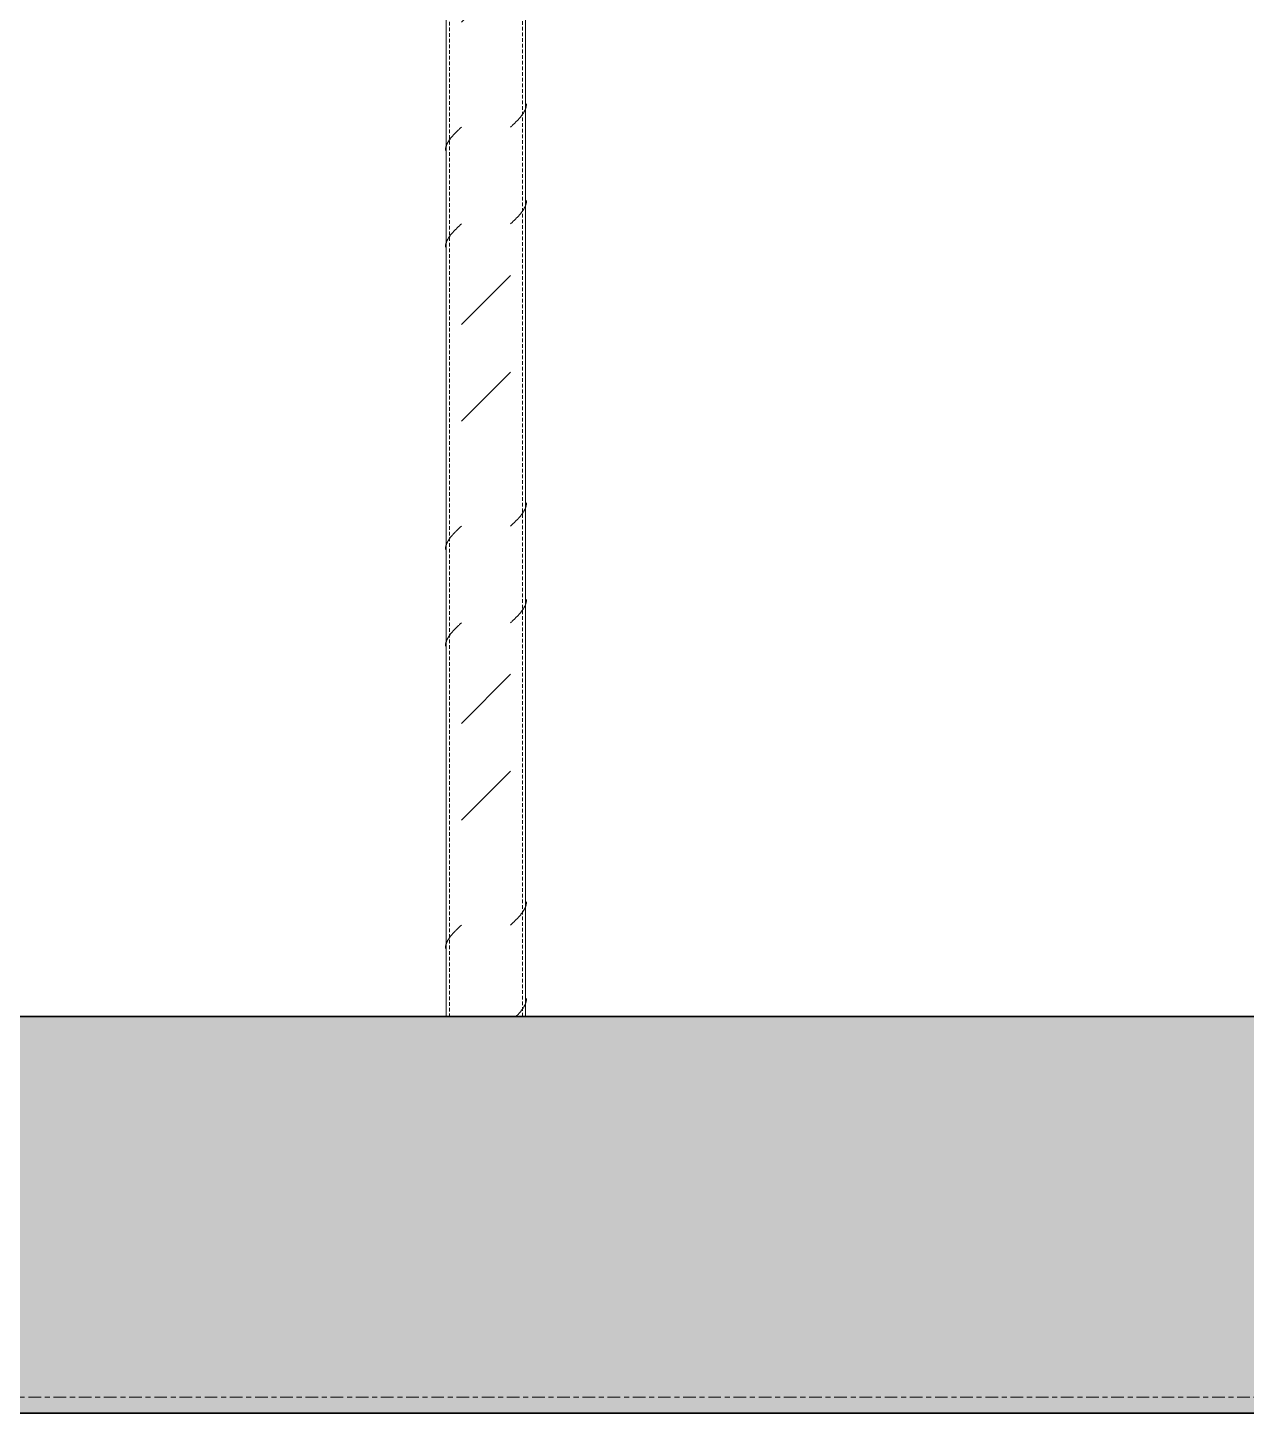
# Model space of a CAD drawing. Header units: centimetres. Extents: x -336 to 16318, y -437 to 1921.
# Drawn here: x 1030.3 to 1183.9, y 44 to 218.7 of the extents above; entities that cross this region are included whole.
import ezdxf

# ---------------------------------------------------------------- set-up
doc = ezdxf.new("R2010")
doc.units = ezdxf.units.CM
doc.linetypes.add('Centre', pattern=[3.175, 0.635, -0.475, 1.59, -0.475])
doc.linetypes.add('Hidden', pattern=[0.714375, 0.47625, -0.238125])
for name, color, linetype, lineweight in [('A-FLOR', 7, 'Continuous', 9), ('A-FLOR-LEVL', 7, 'Continuous', 9), ('A-FLOR-PATT', 7, 'Continuous', 35), ('S-COLS', 7, 'Continuous', 9)]:
    doc.layers.add(name, color=color, linetype=linetype, lineweight=lineweight)

# ---------------------------------------------------------------- blocks, each defined once
blk = doc.blocks.new('PQ_RVR_EST-01_ZZ_ZZ_MO_T_A_rvt-1-Section 6')
at = {"layer": 'A-FLOR-PATT', "lineweight": 9, "true_color": 0x9a9a9a}
h = blk.add_hatch(color=253, dxfattribs=at)
h.paths.add_polyline_path([(5847.05, 44), (5883.73, 44), (5883.73, 94), (3167.55, 94), (3167.55, 89.8), (3171.87, 89.8), (3171.87, 88.8), (3172, 88.8), (3172, 87.8), (3170.5, 87.8), (3170.5, 87.3), (3172, 87.3), (3172, 78.3), (3168.8, 78.3), (3168.8, 68.3), (3173, 68.3), (3172.94, 67.3), (3163, 67.3), (3163.07, 68.3), (3167.21, 68.3), (3167.21, 78.3), (3082.8, 78.3), (3082.8, 68.3), (3087, 68.3), (3086.94, 67.3), (3077, 67.3), (3077.07, 68.3), (3081.21, 68.3), (3081.21, 78.3), (3078, 78.3), (3078, 87.3), (3079.5, 87.3), (3079.44, 87.8), (3078, 87.8), (3078, 88.8), (3078.14, 88.8), (3078.26, 89.8), (3082.45, 89.8), (3082.45, 94), (249.08, 94), (249.08, 44), (5836.92, 44)])
h.paths.add_polyline_path([(3183.32, 67.3), (3179.1, 67.3), (3179.17, 68.3), (3183.31, 68.31), (3183.31, 78.3), (3181.6, 78.3), (3181.6, 87.8), (3181.9, 87.8), (3181.9, 88.8), (3186.3, 88.8), (3186.3, 87.8), (3186.6, 87.8), (3186.6, 83.3), (3242.4, 83.3), (3242.4, 87.8), (3242.7, 87.8), (3242.7, 88.8), (3247.1, 88.8), (3247.1, 87.8), (3247.4, 87.8), (3247.4, 78.3), (3245.7, 78.3), (3245.7, 68.3), (3249.9, 68.3), (3249.84, 67.3), (3239.9, 67.3), (3239.97, 68.3), (3244.11, 68.31), (3244.11, 78.3), (3184.9, 78.3), (3184.9, 68.3), (3189.1, 68.3), (3189.04, 67.3), (3183.53, 67.3)])
h.paths.add_polyline_path([(3091.68, 86.3), (3164, 86.3), (3164, 87.3), (3165.5, 87.3), (3165.5, 87.8), (3164, 87.82), (3164, 88.8), (3161.94, 88.8), (3162.06, 89.8), (3166.25, 89.8), (3166.25, 94), (3083.75, 94), (3083.75, 89.8), (3088.07, 89.8), (3087.95, 88.8), (3086, 88.8), (3086, 87.8), (3084.5, 87.8), (3084.5, 87.3), (3086, 87.3), (3086, 86.3)])
at = {"layer": 'A-FLOR', "lineweight": 35}
for p, q in [((2833.07, 94), (701.16, 94)), ((249.08, 44), (5836.92, 44))]:
    blk.add_line(p, q, dxfattribs=at)
blk = doc.blocks.new('FP_10-Section 6')
at = {"layer": 'S-COLS'}
blk.add_line((1093.08, 94), (1093.08, 375.86), dxfattribs=at)
at = {"layer": 'S-COLS', "color": 9, "true_color": 0xc0c0c0}
for p, q in [((1092.74, 207.8), (1092.77, 207.85)), ((1092.77, 207.85), (1092.8, 207.9)), ((1092.8, 207.9), (1092.83, 207.94)), ((1092.83, 207.94), (1092.86, 207.99)), ((1092.86, 207.99), (1092.89, 208.04)), ((1092.89, 208.04), (1092.91, 208.08)), ((1092.91, 208.08), (1092.94, 208.13)), ((1092.94, 208.13), (1092.96, 208.18)), ((1092.96, 208.18), (1092.98, 208.22)), ((1092.98, 208.22), (1093.01, 208.27)), ((1093.01, 208.27), (1093.03, 208.32)), ((1093.03, 208.32), (1093.05, 208.36)), ((1093.05, 208.36), (1093.06, 208.41)), ((1093.06, 208.41), (1093.08, 208.46)), ((1093.08, 208.46), (1093.1, 208.5)), ((1093.1, 208.5), (1093.11, 208.55)), ((1093.11, 208.55), (1093.13, 208.6)), ((1093.13, 208.6), (1093.14, 208.64)), ((1093.14, 208.64), (1093.15, 208.69)), ((1093.15, 208.69), (1093.16, 208.74)), ((1093.16, 208.74), (1093.17, 208.78)), ((1093.17, 208.78), (1093.18, 208.83)), ((1093.18, 208.88), (1093.19, 208.93)), ((1093.18, 208.83), (1093.18, 208.88)), ((1093.19, 208.97), (1093.2, 209.02)), ((1093.19, 208.93), (1093.19, 208.97)), ((1093.2, 209.02), (1093.2, 209.07)), ((1091.18, 206.12), (1091.23, 206.17)), ((1091.23, 206.17), (1091.28, 206.21)), ((1091.28, 206.21), (1091.33, 206.26)), ((1091.33, 206.26), (1091.38, 206.31)), ((1091.38, 206.31), (1091.43, 206.35)), ((1091.43, 206.35), (1091.48, 206.4)), ((1091.48, 206.4), (1091.52, 206.45)), ((1091.52, 206.45), (1091.57, 206.49)), ((1091.57, 206.49), (1091.62, 206.54)), ((1091.62, 206.54), (1091.67, 206.59)), ((1091.67, 206.59), (1091.72, 206.63)), ((1091.72, 206.63), (1091.77, 206.68)), ((1091.77, 206.68), (1091.81, 206.73)), ((1091.81, 206.73), (1091.86, 206.77)), ((1091.86, 206.77), (1091.91, 206.82)), ((1091.91, 206.82), (1091.95, 206.87)), ((1091.95, 206.87), (1092, 206.91)), ((1092, 206.91), (1092.04, 206.96)), ((1092.04, 206.96), (1092.09, 207.01)), ((1092.09, 207.01), (1092.13, 207.05)), ((1092.13, 207.05), (1092.17, 207.1)), ((1092.17, 207.1), (1092.22, 207.15)), ((1092.22, 207.15), (1092.26, 207.2)), ((1092.26, 207.2), (1092.3, 207.24)), ((1092.3, 207.24), (1092.34, 207.29)), ((1092.34, 207.29), (1092.38, 207.34)), ((1092.38, 207.34), (1092.42, 207.38)), ((1092.42, 207.38), (1092.46, 207.43)), ((1092.46, 207.43), (1092.5, 207.48)), ((1092.5, 207.48), (1092.54, 207.52)), ((1092.54, 207.52), (1092.57, 207.57)), ((1092.57, 207.57), (1092.61, 207.62)), ((1092.61, 207.62), (1092.64, 207.66)), ((1092.64, 207.66), (1092.68, 207.71)), ((1092.68, 207.71), (1092.71, 207.76)), ((1092.71, 207.76), (1092.74, 207.8)), ((1092.71, 195.57), (1092.74, 195.61)), ((1092.74, 195.61), (1092.77, 195.66)), ((1092.77, 195.66), (1092.8, 195.71)), ((1092.8, 195.71), (1092.83, 195.75)), ((1092.83, 195.75), (1092.86, 195.8)), ((1092.86, 195.8), (1092.89, 195.85)), ((1092.89, 195.85), (1092.91, 195.89)), ((1092.91, 195.89), (1092.94, 195.94)), ((1092.94, 195.94), (1092.96, 195.99)), ((1092.96, 195.99), (1092.98, 196.03)), ((1092.98, 196.03), (1093.01, 196.08)), ((1093.01, 196.08), (1093.03, 196.13)), ((1093.03, 196.13), (1093.05, 196.17)), ((1093.05, 196.17), (1093.06, 196.22)), ((1093.06, 196.22), (1093.08, 196.27)), ((1093.08, 196.27), (1093.1, 196.31)), ((1093.1, 196.31), (1093.11, 196.36)), ((1093.11, 196.36), (1093.13, 196.41)), ((1093.13, 196.41), (1093.14, 196.46)), ((1093.14, 196.46), (1093.15, 196.5)), ((1093.15, 196.5), (1093.16, 196.55)), ((1093.16, 196.55), (1093.17, 196.6)), ((1093.17, 196.6), (1093.18, 196.64)), ((1093.18, 196.69), (1093.19, 196.74)), ((1093.18, 196.64), (1093.18, 196.69)), ((1093.19, 196.78), (1093.2, 196.83)), ((1093.19, 196.74), (1093.19, 196.78)), ((1093.2, 196.83), (1093.2, 196.88)), ((1091.18, 193.93), (1091.23, 193.98)), ((1091.23, 193.98), (1091.28, 194.02)), ((1091.28, 194.02), (1091.33, 194.07)), ((1091.33, 194.07), (1091.38, 194.12)), ((1091.38, 194.12), (1091.43, 194.16)), ((1091.43, 194.16), (1091.48, 194.21)), ((1091.48, 194.21), (1091.52, 194.26)), ((1091.52, 194.26), (1091.57, 194.3)), ((1091.57, 194.3), (1091.62, 194.35)), ((1091.62, 194.35), (1091.67, 194.4)), ((1091.67, 194.4), (1091.72, 194.44)), ((1091.72, 194.44), (1091.77, 194.49)), ((1091.77, 194.49), (1091.81, 194.54)), ((1091.81, 194.54), (1091.86, 194.58)), ((1091.86, 194.58), (1091.91, 194.63)), ((1091.91, 194.63), (1091.95, 194.68)), ((1091.95, 194.68), (1092, 194.73)), ((1092, 194.73), (1092.04, 194.77)), ((1092.04, 194.77), (1092.09, 194.82)), ((1092.09, 194.82), (1092.13, 194.87)), ((1092.13, 194.87), (1092.17, 194.91)), ((1092.17, 194.91), (1092.22, 194.96)), ((1092.22, 194.96), (1092.26, 195.01)), ((1092.26, 195.01), (1092.3, 195.05)), ((1092.3, 195.05), (1092.34, 195.1)), ((1092.34, 195.1), (1092.38, 195.15)), ((1092.38, 195.15), (1092.42, 195.19)), ((1092.42, 195.19), (1092.46, 195.24)), ((1092.46, 195.24), (1092.5, 195.29)), ((1092.5, 195.29), (1092.54, 195.33)), ((1092.54, 195.33), (1092.57, 195.38)), ((1092.57, 195.38), (1092.61, 195.43)), ((1092.61, 195.43), (1092.64, 195.47)), ((1092.64, 195.47), (1092.68, 195.52)), ((1092.68, 195.52), (1092.71, 195.57)), ((1092.5, 157.19), (1092.54, 157.23)), ((1092.54, 157.23), (1092.57, 157.28)), ((1092.57, 157.28), (1092.61, 157.33)), ((1092.61, 157.33), (1092.64, 157.37)), ((1092.64, 157.37), (1092.68, 157.42)), ((1092.68, 157.42), (1092.71, 157.47)), ((1092.71, 157.47), (1092.74, 157.51)), ((1092.74, 157.51), (1092.77, 157.56)), ((1092.77, 157.56), (1092.8, 157.61)), ((1092.8, 157.61), (1092.83, 157.65)), ((1092.83, 157.65), (1092.86, 157.7)), ((1092.86, 157.7), (1092.89, 157.75)), ((1092.89, 157.75), (1092.91, 157.79)), ((1092.91, 157.79), (1092.94, 157.84)), ((1092.94, 157.84), (1092.96, 157.89)), ((1092.96, 157.89), (1092.98, 157.93)), ((1092.98, 157.93), (1093.01, 157.98)), ((1093.01, 157.98), (1093.03, 158.03)), ((1093.03, 158.03), (1093.05, 158.07)), ((1093.05, 158.07), (1093.06, 158.12)), ((1093.06, 158.12), (1093.08, 158.17)), ((1093.08, 158.17), (1093.1, 158.21)), ((1093.1, 158.21), (1093.11, 158.26)), ((1093.11, 158.26), (1093.13, 158.31)), ((1093.13, 158.31), (1093.14, 158.36)), ((1093.14, 158.36), (1093.15, 158.4)), ((1093.15, 158.4), (1093.16, 158.45)), ((1093.16, 158.45), (1093.17, 158.5)), ((1093.17, 158.5), (1093.18, 158.54)), ((1093.18, 158.59), (1093.19, 158.64)), ((1093.18, 158.54), (1093.18, 158.59)), ((1093.19, 158.68), (1093.2, 158.73)), ((1093.19, 158.64), (1093.19, 158.68)), ((1093.2, 158.73), (1093.2, 158.78)), ((1091.18, 155.83), (1091.23, 155.88)), ((1091.23, 155.88), (1091.28, 155.92)), ((1091.28, 155.92), (1091.33, 155.97)), ((1091.33, 155.97), (1091.38, 156.02)), ((1091.38, 156.02), (1091.43, 156.06)), ((1091.43, 156.06), (1091.48, 156.11)), ((1091.48, 156.11), (1091.52, 156.16)), ((1091.52, 156.16), (1091.57, 156.2)), ((1091.57, 156.2), (1091.62, 156.25)), ((1091.62, 156.25), (1091.67, 156.3)), ((1091.67, 156.3), (1091.72, 156.34)), ((1091.72, 156.34), (1091.77, 156.39)), ((1091.77, 156.39), (1091.81, 156.44)), ((1091.81, 156.44), (1091.86, 156.48)), ((1091.86, 156.48), (1091.91, 156.53)), ((1091.91, 156.53), (1091.95, 156.58)), ((1091.95, 156.58), (1092, 156.63)), ((1092, 156.63), (1092.04, 156.67)), ((1092.04, 156.67), (1092.09, 156.72)), ((1092.09, 156.72), (1092.13, 156.77)), ((1092.13, 156.77), (1092.17, 156.81)), ((1092.17, 156.81), (1092.22, 156.86)), ((1092.22, 156.86), (1092.26, 156.91)), ((1092.26, 156.91), (1092.3, 156.95)), ((1092.3, 156.95), (1092.34, 157)), ((1092.34, 157), (1092.38, 157.05)), ((1092.38, 157.05), (1092.42, 157.09)), ((1092.42, 157.09), (1092.46, 157.14)), ((1092.46, 157.14), (1092.5, 157.19)), ((1092.46, 144.95), (1092.5, 145)), ((1092.5, 145), (1092.54, 145.04)), ((1092.54, 145.04), (1092.57, 145.09)), ((1092.57, 145.09), (1092.61, 145.14)), ((1092.61, 145.14), (1092.64, 145.18)), ((1092.64, 145.18), (1092.68, 145.23)), ((1092.68, 145.23), (1092.71, 145.28)), ((1092.71, 145.28), (1092.74, 145.32)), ((1092.74, 145.32), (1092.77, 145.37)), ((1092.77, 145.37), (1092.8, 145.42)), ((1092.8, 145.42), (1092.83, 145.46)), ((1092.83, 145.46), (1092.86, 145.51)), ((1092.86, 145.51), (1092.89, 145.56)), ((1092.89, 145.56), (1092.91, 145.6)), ((1092.91, 145.6), (1092.94, 145.65)), ((1092.94, 145.65), (1092.96, 145.7)), ((1092.96, 145.7), (1092.98, 145.74)), ((1092.98, 145.74), (1093.01, 145.79)), ((1093.01, 145.79), (1093.03, 145.84)), ((1093.03, 145.84), (1093.05, 145.89)), ((1093.05, 145.89), (1093.06, 145.93)), ((1093.06, 145.93), (1093.08, 145.98)), ((1093.08, 145.98), (1093.1, 146.03)), ((1093.1, 146.03), (1093.11, 146.07)), ((1093.11, 146.07), (1093.13, 146.12)), ((1093.13, 146.12), (1093.14, 146.17)), ((1093.14, 146.17), (1093.15, 146.21)), ((1093.15, 146.21), (1093.16, 146.26)), ((1093.16, 146.26), (1093.17, 146.31)), ((1093.17, 146.31), (1093.18, 146.35)), ((1093.18, 146.4), (1093.19, 146.45)), ((1093.18, 146.35), (1093.18, 146.4)), ((1093.19, 146.49), (1093.2, 146.54)), ((1093.19, 146.45), (1093.19, 146.49)), ((1093.2, 146.54), (1093.2, 146.59)), ((1091.18, 143.64), (1091.23, 143.69)), ((1091.23, 143.69), (1091.28, 143.73)), ((1091.28, 143.73), (1091.33, 143.78)), ((1091.33, 143.78), (1091.38, 143.83)), ((1091.38, 143.83), (1091.43, 143.87)), ((1091.43, 143.87), (1091.48, 143.92)), ((1091.48, 143.92), (1091.52, 143.97)), ((1091.52, 143.97), (1091.57, 144.01)), ((1091.57, 144.01), (1091.62, 144.06)), ((1091.62, 144.06), (1091.67, 144.11)), ((1091.67, 144.11), (1091.72, 144.16)), ((1091.72, 144.16), (1091.77, 144.2)), ((1091.77, 144.2), (1091.81, 144.25)), ((1091.81, 144.25), (1091.86, 144.3)), ((1091.86, 144.3), (1091.91, 144.34)), ((1091.91, 144.34), (1091.95, 144.39)), ((1091.95, 144.39), (1092, 144.44)), ((1092, 144.44), (1092.04, 144.48)), ((1092.04, 144.48), (1092.09, 144.53)), ((1092.09, 144.53), (1092.13, 144.58)), ((1092.13, 144.58), (1092.17, 144.62)), ((1092.17, 144.62), (1092.22, 144.67)), ((1092.22, 144.67), (1092.26, 144.72)), ((1092.26, 144.72), (1092.3, 144.76)), ((1092.3, 144.76), (1092.34, 144.81)), ((1092.34, 144.81), (1092.38, 144.86)), ((1092.38, 144.86), (1092.42, 144.9)), ((1092.42, 144.9), (1092.46, 144.95)), ((1093.18, 108.3), (1093.19, 108.35)), ((1093.18, 108.25), (1093.18, 108.3)), ((1093.19, 108.39), (1093.2, 108.44)), ((1093.19, 108.35), (1093.19, 108.39)), ((1093.2, 108.44), (1093.2, 108.49)), ((1092.17, 106.52), (1092.22, 106.57)), ((1092.22, 106.57), (1092.26, 106.62)), ((1092.26, 106.62), (1092.3, 106.66)), ((1092.3, 106.66), (1092.34, 106.71)), ((1092.34, 106.71), (1092.38, 106.76)), ((1092.38, 106.76), (1092.42, 106.8)), ((1092.42, 106.8), (1092.46, 106.85)), ((1092.46, 106.85), (1092.5, 106.9)), ((1092.5, 106.9), (1092.54, 106.94)), ((1092.54, 106.94), (1092.57, 106.99)), ((1092.57, 106.99), (1092.61, 107.04)), ((1092.61, 107.04), (1092.64, 107.08)), ((1092.64, 107.08), (1092.68, 107.13)), ((1092.68, 107.13), (1092.71, 107.18)), ((1092.71, 107.18), (1092.74, 107.22)), ((1092.74, 107.22), (1092.77, 107.27)), ((1092.77, 107.27), (1092.8, 107.32)), ((1092.8, 107.32), (1092.83, 107.36)), ((1092.83, 107.36), (1092.86, 107.41)), ((1092.86, 107.41), (1092.89, 107.46)), ((1092.89, 107.46), (1092.91, 107.5)), ((1092.91, 107.5), (1092.94, 107.55)), ((1092.94, 107.55), (1092.96, 107.6)), ((1092.96, 107.6), (1092.98, 107.64)), ((1092.98, 107.64), (1093.01, 107.69)), ((1093.01, 107.69), (1093.03, 107.74)), ((1093.03, 107.74), (1093.05, 107.79)), ((1093.05, 107.79), (1093.06, 107.83)), ((1093.06, 107.83), (1093.08, 107.88)), ((1093.08, 107.88), (1093.1, 107.93)), ((1093.1, 107.93), (1093.11, 107.97)), ((1093.11, 107.97), (1093.13, 108.02)), ((1093.13, 108.02), (1093.14, 108.07)), ((1093.14, 108.07), (1093.15, 108.11)), ((1093.15, 108.11), (1093.16, 108.16)), ((1093.16, 108.16), (1093.17, 108.21)), ((1093.17, 108.21), (1093.18, 108.25)), ((1091.18, 105.54), (1091.23, 105.59)), ((1091.23, 105.59), (1091.28, 105.63)), ((1091.28, 105.63), (1091.33, 105.68)), ((1091.33, 105.68), (1091.38, 105.73)), ((1091.38, 105.73), (1091.43, 105.77)), ((1091.43, 105.77), (1091.48, 105.82)), ((1091.48, 105.82), (1091.52, 105.87)), ((1091.52, 105.87), (1091.57, 105.91)), ((1091.57, 105.91), (1091.62, 105.96)), ((1091.62, 105.96), (1091.67, 106.01)), ((1091.67, 106.01), (1091.72, 106.06)), ((1091.72, 106.06), (1091.77, 106.1)), ((1091.77, 106.1), (1091.81, 106.15)), ((1091.81, 106.15), (1091.86, 106.2)), ((1091.86, 106.2), (1091.91, 106.24)), ((1091.91, 106.24), (1091.95, 106.29)), ((1091.95, 106.29), (1092, 106.34)), ((1092, 106.34), (1092.04, 106.38)), ((1092.04, 106.38), (1092.09, 106.43)), ((1092.09, 106.43), (1092.13, 106.48)), ((1092.13, 106.48), (1092.17, 106.52)), ((1093.17, 96.02), (1093.18, 96.06)), ((1093.18, 96.11), (1093.19, 96.16)), ((1093.18, 96.06), (1093.18, 96.11)), ((1093.19, 96.2), (1093.2, 96.25)), ((1093.19, 96.16), (1093.19, 96.2)), ((1093.2, 96.25), (1093.2, 96.3)), ((1092.13, 94.28), (1092.17, 94.33)), ((1092.17, 94.33), (1092.21, 94.38)), ((1092.21, 94.38), (1092.26, 94.42)), ((1092.26, 94.42), (1092.3, 94.47)), ((1092.3, 94.47), (1092.34, 94.52)), ((1092.34, 94.52), (1092.38, 94.56)), ((1092.38, 94.56), (1092.42, 94.61)), ((1092.42, 94.61), (1092.46, 94.66)), ((1092.46, 94.66), (1092.5, 94.7)), ((1092.5, 94.7), (1092.53, 94.75)), ((1092.53, 94.75), (1092.57, 94.8)), ((1092.57, 94.8), (1092.6, 94.84)), ((1092.6, 94.84), (1092.64, 94.89)), ((1092.64, 94.89), (1092.67, 94.94)), ((1092.67, 94.94), (1092.71, 94.98)), ((1092.71, 94.98), (1092.74, 95.03)), ((1092.74, 95.03), (1092.77, 95.08)), ((1092.77, 95.08), (1092.8, 95.13)), ((1092.8, 95.13), (1092.83, 95.17)), ((1092.83, 95.17), (1092.86, 95.22)), ((1092.86, 95.22), (1092.88, 95.27)), ((1092.88, 95.27), (1092.91, 95.31)), ((1092.91, 95.31), (1092.94, 95.36)), ((1092.94, 95.36), (1092.96, 95.41)), ((1092.96, 95.41), (1092.98, 95.45)), ((1092.98, 95.45), (1093, 95.5)), ((1093, 95.5), (1093.03, 95.55)), ((1093.03, 95.55), (1093.05, 95.59)), ((1093.05, 95.59), (1093.06, 95.64)), ((1093.06, 95.64), (1093.08, 95.69)), ((1093.08, 95.69), (1093.1, 95.73)), ((1093.1, 95.73), (1093.11, 95.78)), ((1093.11, 95.78), (1093.13, 95.83)), ((1093.13, 95.83), (1093.14, 95.88)), ((1093.14, 95.88), (1093.15, 95.92)), ((1093.15, 95.92), (1093.16, 95.97)), ((1093.16, 95.97), (1093.17, 96.02)), ((1091.85, 94), (1091.9, 94.05)), ((1091.9, 94.05), (1091.95, 94.09)), ((1091.95, 94.09), (1091.99, 94.14)), ((1091.99, 94.14), (1092.04, 94.19)), ((1092.04, 94.19), (1092.08, 94.23)), ((1092.08, 94.23), (1092.13, 94.28))]:
    blk.add_line(p, q, dxfattribs=at)
blk = doc.blocks.new('FP_11-Section 6')
at = {"layer": 'S-COLS'}
blk.add_line((1083.08, 375.86), (1083.08, 94), dxfattribs=at)
at = {"layer": 'S-COLS', "color": 9, "true_color": 0xc0c0c0}
for p, q in [((1084.94, 206.07), (1084.99, 206.12)), ((1083.36, 204.34), (1083.39, 204.39)), ((1083.39, 204.39), (1083.43, 204.44)), ((1083.43, 204.44), (1083.46, 204.48)), ((1083.46, 204.48), (1083.49, 204.53)), ((1083.49, 204.53), (1083.52, 204.58)), ((1083.52, 204.58), (1083.56, 204.62)), ((1083.56, 204.62), (1083.59, 204.67)), ((1083.59, 204.67), (1083.63, 204.72)), ((1083.63, 204.72), (1083.67, 204.76)), ((1083.67, 204.76), (1083.71, 204.81)), ((1083.71, 204.81), (1083.74, 204.86)), ((1083.74, 204.86), (1083.78, 204.9)), ((1083.78, 204.9), (1083.82, 204.95)), ((1083.82, 204.95), (1083.87, 205)), ((1083.87, 205), (1083.91, 205.04)), ((1083.91, 205.04), (1083.95, 205.09)), ((1083.95, 205.09), (1083.99, 205.14)), ((1083.99, 205.14), (1084.04, 205.18)), ((1084.04, 205.18), (1084.08, 205.23)), ((1084.08, 205.23), (1084.12, 205.28)), ((1084.12, 205.28), (1084.17, 205.32)), ((1084.17, 205.32), (1084.21, 205.37)), ((1084.21, 205.37), (1084.26, 205.42)), ((1084.26, 205.42), (1084.31, 205.47)), ((1084.31, 205.47), (1084.35, 205.51)), ((1084.35, 205.51), (1084.4, 205.56)), ((1084.4, 205.56), (1084.45, 205.61)), ((1084.45, 205.61), (1084.5, 205.65)), ((1084.5, 205.65), (1084.55, 205.7)), ((1084.55, 205.7), (1084.59, 205.75)), ((1084.59, 205.75), (1084.64, 205.79)), ((1084.64, 205.79), (1084.69, 205.84)), ((1084.69, 205.84), (1084.74, 205.89)), ((1084.74, 205.89), (1084.79, 205.93)), ((1084.79, 205.93), (1084.84, 205.98)), ((1084.84, 205.98), (1084.89, 206.03)), ((1084.89, 206.03), (1084.94, 206.07)), ((1082.97, 203.27), (1082.98, 203.31)), ((1082.97, 203.22), (1082.97, 203.27)), ((1082.97, 203.17), (1082.97, 203.22)), ((1082.98, 203.36), (1082.99, 203.41)), ((1082.98, 203.31), (1082.98, 203.36)), ((1082.99, 203.41), (1083, 203.45)), ((1083, 203.45), (1083.01, 203.5)), ((1083.01, 203.5), (1083.02, 203.55)), ((1083.02, 203.55), (1083.03, 203.59)), ((1083.03, 203.59), (1083.04, 203.64)), ((1083.04, 203.64), (1083.05, 203.69)), ((1083.05, 203.69), (1083.07, 203.74)), ((1083.07, 203.74), (1083.09, 203.78)), ((1083.09, 203.78), (1083.1, 203.83)), ((1083.1, 203.83), (1083.12, 203.88)), ((1083.12, 203.88), (1083.14, 203.92)), ((1083.14, 203.92), (1083.16, 203.97)), ((1083.16, 203.97), (1083.18, 204.02)), ((1083.18, 204.02), (1083.21, 204.06)), ((1083.21, 204.06), (1083.23, 204.11)), ((1083.23, 204.11), (1083.25, 204.16)), ((1083.25, 204.16), (1083.28, 204.2)), ((1083.28, 204.2), (1083.31, 204.25)), ((1083.31, 204.25), (1083.34, 204.3)), ((1083.34, 204.3), (1083.36, 204.34)), ((1084.89, 193.84), (1084.94, 193.88)), ((1084.94, 193.88), (1084.99, 193.93)), ((1083.34, 192.11), (1083.36, 192.15)), ((1083.36, 192.15), (1083.39, 192.2)), ((1083.39, 192.2), (1083.43, 192.25)), ((1083.43, 192.25), (1083.46, 192.29)), ((1083.46, 192.29), (1083.49, 192.34)), ((1083.49, 192.34), (1083.52, 192.39)), ((1083.52, 192.39), (1083.56, 192.43)), ((1083.56, 192.43), (1083.59, 192.48)), ((1083.59, 192.48), (1083.63, 192.53)), ((1083.63, 192.53), (1083.67, 192.57)), ((1083.67, 192.57), (1083.71, 192.62)), ((1083.71, 192.62), (1083.74, 192.67)), ((1083.74, 192.67), (1083.78, 192.71)), ((1083.78, 192.71), (1083.82, 192.76)), ((1083.82, 192.76), (1083.87, 192.81)), ((1083.87, 192.81), (1083.91, 192.85)), ((1083.91, 192.85), (1083.95, 192.9)), ((1083.95, 192.9), (1083.99, 192.95)), ((1083.99, 192.95), (1084.04, 193)), ((1084.04, 193), (1084.08, 193.04)), ((1084.08, 193.04), (1084.12, 193.09)), ((1084.12, 193.09), (1084.17, 193.14)), ((1084.17, 193.14), (1084.21, 193.18)), ((1084.21, 193.18), (1084.26, 193.23)), ((1084.26, 193.23), (1084.31, 193.28)), ((1084.31, 193.28), (1084.35, 193.32)), ((1084.35, 193.32), (1084.4, 193.37)), ((1084.4, 193.37), (1084.45, 193.42)), ((1084.45, 193.42), (1084.5, 193.46)), ((1084.5, 193.46), (1084.55, 193.51)), ((1084.55, 193.51), (1084.59, 193.56)), ((1084.59, 193.56), (1084.64, 193.6)), ((1084.64, 193.6), (1084.69, 193.65)), ((1084.69, 193.65), (1084.74, 193.7)), ((1084.74, 193.7), (1084.79, 193.74)), ((1084.79, 193.74), (1084.84, 193.79)), ((1084.84, 193.79), (1084.89, 193.84)), ((1082.97, 191.08), (1082.98, 191.13)), ((1082.97, 191.03), (1082.97, 191.08)), ((1082.97, 190.98), (1082.97, 191.03)), ((1082.98, 191.17), (1082.99, 191.22)), ((1082.98, 191.13), (1082.98, 191.17)), ((1082.99, 191.22), (1083, 191.27)), ((1083, 191.27), (1083.01, 191.31)), ((1083.01, 191.31), (1083.02, 191.36)), ((1083.02, 191.36), (1083.03, 191.41)), ((1083.03, 191.41), (1083.04, 191.45)), ((1083.04, 191.45), (1083.05, 191.5)), ((1083.05, 191.5), (1083.07, 191.55)), ((1083.07, 191.55), (1083.09, 191.59)), ((1083.09, 191.59), (1083.1, 191.64)), ((1083.1, 191.64), (1083.12, 191.69)), ((1083.12, 191.69), (1083.14, 191.73)), ((1083.14, 191.73), (1083.16, 191.78)), ((1083.16, 191.78), (1083.18, 191.83)), ((1083.18, 191.83), (1083.21, 191.87)), ((1083.21, 191.87), (1083.23, 191.92)), ((1083.23, 191.92), (1083.25, 191.97)), ((1083.25, 191.97), (1083.28, 192.01)), ((1083.28, 192.01), (1083.31, 192.06)), ((1083.31, 192.06), (1083.34, 192.11)), ((1084.55, 155.41), (1084.59, 155.46)), ((1084.59, 155.46), (1084.64, 155.5)), ((1084.64, 155.5), (1084.69, 155.55)), ((1084.69, 155.55), (1084.74, 155.6)), ((1084.74, 155.6), (1084.79, 155.64)), ((1084.79, 155.64), (1084.84, 155.69)), ((1084.84, 155.69), (1084.89, 155.74)), ((1084.89, 155.74), (1084.94, 155.78)), ((1084.94, 155.78), (1084.99, 155.83)), ((1083.16, 153.68), (1083.18, 153.73)), ((1083.18, 153.73), (1083.21, 153.77)), ((1083.21, 153.77), (1083.23, 153.82)), ((1083.23, 153.82), (1083.25, 153.87)), ((1083.25, 153.87), (1083.28, 153.91)), ((1083.28, 153.91), (1083.31, 153.96)), ((1083.31, 153.96), (1083.34, 154.01)), ((1083.34, 154.01), (1083.36, 154.05)), ((1083.36, 154.05), (1083.39, 154.1)), ((1083.39, 154.1), (1083.43, 154.15)), ((1083.43, 154.15), (1083.46, 154.19)), ((1083.46, 154.19), (1083.49, 154.24)), ((1083.49, 154.24), (1083.52, 154.29)), ((1083.52, 154.29), (1083.56, 154.33)), ((1083.56, 154.33), (1083.59, 154.38)), ((1083.59, 154.38), (1083.63, 154.43)), ((1083.63, 154.43), (1083.67, 154.47)), ((1083.67, 154.47), (1083.71, 154.52)), ((1083.71, 154.52), (1083.74, 154.57)), ((1083.74, 154.57), (1083.78, 154.61)), ((1083.78, 154.61), (1083.82, 154.66)), ((1083.82, 154.66), (1083.87, 154.71)), ((1083.87, 154.71), (1083.91, 154.75)), ((1083.91, 154.75), (1083.95, 154.8)), ((1083.95, 154.8), (1083.99, 154.85)), ((1083.99, 154.85), (1084.04, 154.9)), ((1084.04, 154.9), (1084.08, 154.94)), ((1084.08, 154.94), (1084.12, 154.99)), ((1084.12, 154.99), (1084.17, 155.04)), ((1084.17, 155.04), (1084.21, 155.08)), ((1084.21, 155.08), (1084.26, 155.13)), ((1084.26, 155.13), (1084.31, 155.18)), ((1084.31, 155.18), (1084.35, 155.22)), ((1084.35, 155.22), (1084.4, 155.27)), ((1084.4, 155.27), (1084.45, 155.32)), ((1084.45, 155.32), (1084.5, 155.36)), ((1084.5, 155.36), (1084.55, 155.41)), ((1082.97, 152.98), (1082.98, 153.03)), ((1082.97, 152.93), (1082.97, 152.98)), ((1082.97, 152.88), (1082.97, 152.93)), ((1082.98, 153.07), (1082.99, 153.12)), ((1082.98, 153.03), (1082.98, 153.07)), ((1082.99, 153.12), (1083, 153.17)), ((1083, 153.17), (1083.01, 153.21)), ((1083.01, 153.21), (1083.02, 153.26)), ((1083.02, 153.26), (1083.03, 153.31)), ((1083.03, 153.31), (1083.04, 153.35)), ((1083.04, 153.35), (1083.05, 153.4)), ((1083.05, 153.4), (1083.07, 153.45)), ((1083.07, 153.45), (1083.09, 153.49)), ((1083.09, 153.49), (1083.1, 153.54)), ((1083.1, 153.54), (1083.12, 153.59)), ((1083.12, 153.59), (1083.14, 153.63)), ((1083.14, 153.63), (1083.16, 153.68)), ((1084.5, 143.17), (1084.55, 143.22)), ((1084.55, 143.22), (1084.59, 143.27)), ((1084.59, 143.27), (1084.64, 143.31)), ((1084.64, 143.31), (1084.69, 143.36)), ((1084.69, 143.36), (1084.74, 143.41)), ((1084.74, 143.41), (1084.79, 143.45)), ((1084.79, 143.45), (1084.84, 143.5)), ((1084.84, 143.5), (1084.89, 143.55)), ((1084.89, 143.55), (1084.94, 143.59)), ((1084.94, 143.59), (1084.99, 143.64)), ((1083.14, 141.44), (1083.16, 141.49)), ((1083.16, 141.49), (1083.18, 141.54)), ((1083.18, 141.54), (1083.21, 141.58)), ((1083.21, 141.58), (1083.23, 141.63)), ((1083.23, 141.63), (1083.25, 141.68)), ((1083.25, 141.68), (1083.28, 141.72)), ((1083.28, 141.72), (1083.31, 141.77)), ((1083.31, 141.77), (1083.34, 141.82)), ((1083.34, 141.82), (1083.36, 141.86)), ((1083.36, 141.86), (1083.39, 141.91)), ((1083.39, 141.91), (1083.43, 141.96)), ((1083.43, 141.96), (1083.46, 142)), ((1083.46, 142), (1083.49, 142.05)), ((1083.49, 142.05), (1083.52, 142.1)), ((1083.52, 142.1), (1083.56, 142.14)), ((1083.56, 142.14), (1083.59, 142.19)), ((1083.59, 142.19), (1083.63, 142.24)), ((1083.63, 142.24), (1083.67, 142.29)), ((1083.67, 142.29), (1083.71, 142.33)), ((1083.71, 142.33), (1083.74, 142.38)), ((1083.74, 142.38), (1083.78, 142.43)), ((1083.78, 142.43), (1083.82, 142.47)), ((1083.82, 142.47), (1083.87, 142.52)), ((1083.87, 142.52), (1083.91, 142.57)), ((1083.91, 142.57), (1083.95, 142.61)), ((1083.95, 142.61), (1083.99, 142.66)), ((1083.99, 142.66), (1084.04, 142.71)), ((1084.04, 142.71), (1084.08, 142.75)), ((1084.08, 142.75), (1084.12, 142.8)), ((1084.12, 142.8), (1084.17, 142.85)), ((1084.17, 142.85), (1084.21, 142.89)), ((1084.21, 142.89), (1084.26, 142.94)), ((1084.26, 142.94), (1084.31, 142.99)), ((1084.31, 142.99), (1084.35, 143.03)), ((1084.35, 143.03), (1084.4, 143.08)), ((1084.4, 143.08), (1084.45, 143.13)), ((1084.45, 143.13), (1084.5, 143.17)), ((1082.97, 140.79), (1082.98, 140.84)), ((1082.97, 140.74), (1082.97, 140.79)), ((1082.97, 140.7), (1082.97, 140.74)), ((1082.98, 140.88), (1082.99, 140.93)), ((1082.98, 140.84), (1082.98, 140.88)), ((1082.99, 140.93), (1083, 140.98)), ((1083, 140.98), (1083.01, 141.02)), ((1083.01, 141.02), (1083.02, 141.07)), ((1083.02, 141.07), (1083.03, 141.12)), ((1083.03, 141.12), (1083.04, 141.16)), ((1083.04, 141.16), (1083.05, 141.21)), ((1083.05, 141.21), (1083.07, 141.26)), ((1083.07, 141.26), (1083.09, 141.3)), ((1083.09, 141.3), (1083.1, 141.35)), ((1083.1, 141.35), (1083.12, 141.4)), ((1083.12, 141.4), (1083.14, 141.44)), ((1084.17, 104.75), (1084.21, 104.79)), ((1084.21, 104.79), (1084.26, 104.84)), ((1084.26, 104.84), (1084.31, 104.89)), ((1084.31, 104.89), (1084.35, 104.93)), ((1084.35, 104.93), (1084.4, 104.98)), ((1084.4, 104.98), (1084.45, 105.03)), ((1084.45, 105.03), (1084.5, 105.07)), ((1084.5, 105.07), (1084.55, 105.12)), ((1084.55, 105.12), (1084.59, 105.17)), ((1084.59, 105.17), (1084.64, 105.21)), ((1084.64, 105.21), (1084.69, 105.26)), ((1084.69, 105.26), (1084.74, 105.31)), ((1084.74, 105.31), (1084.79, 105.35)), ((1084.79, 105.35), (1084.84, 105.4)), ((1084.84, 105.4), (1084.89, 105.45)), ((1084.89, 105.45), (1084.94, 105.49)), ((1084.94, 105.49), (1084.99, 105.54)), ((1083.03, 103.02), (1083.04, 103.06)), ((1083.04, 103.06), (1083.05, 103.11)), ((1083.05, 103.11), (1083.07, 103.16)), ((1083.07, 103.16), (1083.09, 103.2)), ((1083.09, 103.2), (1083.1, 103.25)), ((1083.1, 103.25), (1083.12, 103.3)), ((1083.12, 103.3), (1083.14, 103.34)), ((1083.14, 103.34), (1083.16, 103.39)), ((1083.16, 103.39), (1083.18, 103.44)), ((1083.18, 103.44), (1083.21, 103.48)), ((1083.21, 103.48), (1083.23, 103.53)), ((1083.23, 103.53), (1083.25, 103.58)), ((1083.25, 103.58), (1083.28, 103.62)), ((1083.28, 103.62), (1083.31, 103.67)), ((1083.31, 103.67), (1083.34, 103.72)), ((1083.34, 103.72), (1083.36, 103.76)), ((1083.36, 103.76), (1083.39, 103.81)), ((1083.39, 103.81), (1083.43, 103.86)), ((1083.43, 103.86), (1083.46, 103.9)), ((1083.46, 103.9), (1083.49, 103.95)), ((1083.49, 103.95), (1083.52, 104)), ((1083.52, 104), (1083.56, 104.04)), ((1083.56, 104.04), (1083.59, 104.09)), ((1083.59, 104.09), (1083.63, 104.14)), ((1083.63, 104.14), (1083.67, 104.19)), ((1083.67, 104.19), (1083.71, 104.23)), ((1083.71, 104.23), (1083.74, 104.28)), ((1083.74, 104.28), (1083.78, 104.33)), ((1083.78, 104.33), (1083.82, 104.37)), ((1083.82, 104.37), (1083.87, 104.42)), ((1083.87, 104.42), (1083.91, 104.47)), ((1083.91, 104.47), (1083.95, 104.51)), ((1083.95, 104.51), (1083.99, 104.56)), ((1083.99, 104.56), (1084.04, 104.61)), ((1084.04, 104.61), (1084.08, 104.65)), ((1084.08, 104.65), (1084.12, 104.7)), ((1084.12, 104.7), (1084.17, 104.75)), ((1082.97, 102.69), (1082.98, 102.74)), ((1082.97, 102.64), (1082.97, 102.69)), ((1082.97, 102.6), (1082.97, 102.64)), ((1082.98, 102.78), (1082.99, 102.83)), ((1082.98, 102.74), (1082.98, 102.78)), ((1082.99, 102.83), (1083, 102.88)), ((1083, 102.88), (1083.01, 102.92)), ((1083.01, 102.92), (1083.02, 102.97)), ((1083.02, 102.97), (1083.03, 103.02))]:
    blk.add_line(p, q, dxfattribs=at)
blk = doc.blocks.new('HSS Rectangular-Column - 100 x 100 mm-V9-Section 6')
at = {"layer": 'S-COLS', "true_color": 0xc0c0c0}
h = blk.add_hatch(dxfattribs=at)
h.set_pattern_fill('FP_3', color=9, style=0, pattern_type=2)
h.set_pattern_definition([(45, (4582.815, 712), (-25.1447, 25.1447), []), (45, (4582.815, 750.1), (-25.1447, 25.1447), [])])
h.paths.add_polyline_path([(1091.18, 94), (1091.18, 375.86), (1090.61, 375.81), (1090.52, 375.4), (1090.26, 375.07), (1089.75, 374.87), (1089.16, 374.86), (1086.15, 374.95), (1085.82, 375.22), (1085.64, 375.6), (1085.6, 375.86), (1084.99, 375.81), (1084.99, 94)])
h.paths.add_polyline_path([(1087.07, 375.36), (1089.57, 375.45), (1089.91, 375.72), (1089.91, 375.86), (1086.23, 375.86), (1086.56, 375.51), (1086.85, 375.38)])
at = {"layer": 'S-COLS', "linetype": 'Hidden'}
for p, q in [((1083.48, 375.86), (1083.48, 94)), ((1092.68, 94), (1092.68, 375.86))]:
    blk.add_line(p, q, dxfattribs=at)
at = {"layer": 'S-COLS'}
for name in ['FP_11-Section 6', 'FP_10-Section 6']:
    blk.add_blockref(name, (0, 0), dxfattribs=at)

msp = doc.modelspace()

# ---------------------------------------------------------------- hatches: boundary and pattern name
at = {"layer": 'A-FLOR-PATT', "lineweight": 9, "true_color": 0x9a9a9a}
h = msp.add_hatch(color=253, dxfattribs=at)
h.paths.add_polyline_path([(5896.037, 44), (5936.919, 44), (5936.919, 94), (5590.714, 94), (5590.714, 85.116), (5586.714, 85.116), (5586.714, 94), (3720.707, 94), (3720.707, 85.116), (3716.707, 85.116), (3716.707, 94), (3167.554, 94), (3167.554, 89.8), (3171.866, 89.766), (3171.866, 88.8), (3172.004, 88.8), (3172.004, 87.8), (3170.504, 87.8), (3170.504, 87.3), (3172.004, 87.3), (3172.004, 78.3), (3168.798, 78.3), (3168.798, 68.3), (3173.004, 68.3), (3172.942, 67.3), (3163.004, 67.3), (3163.066, 68.3), (3167.21, 68.3), (3167.21, 78.3), (3082.798, 78.3), (3082.798, 68.3), (3087.004, 68.3), (3086.942, 67.3), (3077.004, 67.3), (3077.066, 68.3), (3081.21, 68.3), (3081.21, 78.3), (3078.004, 78.3), (3078.004, 87.3), (3079.504, 87.3), (3079.438, 87.8), (3078.004, 87.8), (3078.004, 88.8), (3078.142, 88.8), (3078.256, 89.8), (3082.454, 89.8), (3082.454, 94), (2573.487, 94), (2573.487, 85.116), (2569.487, 85.116), (2569.487, 94), (270.769, 94), (270.769, 44), (5847.053, 44)])
h.paths.add_polyline_path([(3184.104, 67.3), (3179.104, 67.3), (3179.166, 68.3), (3183.31, 68.315), (3183.31, 78.3), (3181.604, 78.3), (3181.604, 87.8), (3181.904, 87.8), (3181.904, 88.8), (3186.304, 88.8), (3186.304, 87.8), (3186.604, 87.8), (3186.604, 83.3), (3242.404, 83.3), (3242.404, 87.8), (3242.704, 87.8), (3242.704, 88.8), (3247.104, 88.8), (3247.104, 87.8), (3247.404, 87.8), (3247.404, 78.3), (3245.698, 78.3), (3245.698, 68.3), (3249.904, 68.3), (3249.842, 67.3), (3239.904, 67.3), (3239.966, 68.3), (3244.11, 68.315), (3244.11, 78.3), (3184.898, 78.3), (3184.898, 68.3), (3189.104, 68.3), (3189.042, 67.3), (3184.116, 67.3)])
h.paths.add_polyline_path([(3086.004, 86.3), (3164.004, 86.3), (3164.004, 87.3), (3165.504, 87.3), (3165.504, 87.8), (3164.004, 87.818), (3164.004, 88.8), (3161.942, 88.8), (3162.056, 89.8), (3166.254, 89.8), (3166.254, 94), (3083.754, 94), (3083.754, 89.8), (3088.066, 89.8), (3087.952, 88.8), (3086.004, 88.8), (3086.004, 87.8), (3084.504, 87.8), (3084.504, 87.3), (3086.004, 87.3)])

# ---------------------------------------------------------------- linework, layer by layer
at = {"layer": 'A-FLOR', "lineweight": 35}
for p, q in [((2569.487, 94), (701.161, 94)), ((270.769, 44), (5836.919, 44))]:
    msp.add_line(p, q, dxfattribs=at)
at = {"layer": 'A-FLOR-LEVL', "color": 253, "linetype": 'Centre', "true_color": 0xaaaaaa}
for p, q in [((-335.96, 94), (6318.896, 94)), ((-335.96, 46.025), (6445.896, 46.025))]:
    msp.add_line(p, q, dxfattribs=at)

# ---------------------------------------------------------------- block references
at = {"lineweight": 5}
msp.add_blockref('PQ_RVR_EST-01_ZZ_ZZ_MO_T_A_rvt-1-Section 6', (0, 0), dxfattribs=at)
at = {"layer": 'S-COLS'}
msp.add_blockref('HSS Rectangular-Column - 100 x 100 mm-V9-Section 6', (0, 0), dxfattribs=at)

doc.saveas('drawing.dxf')
